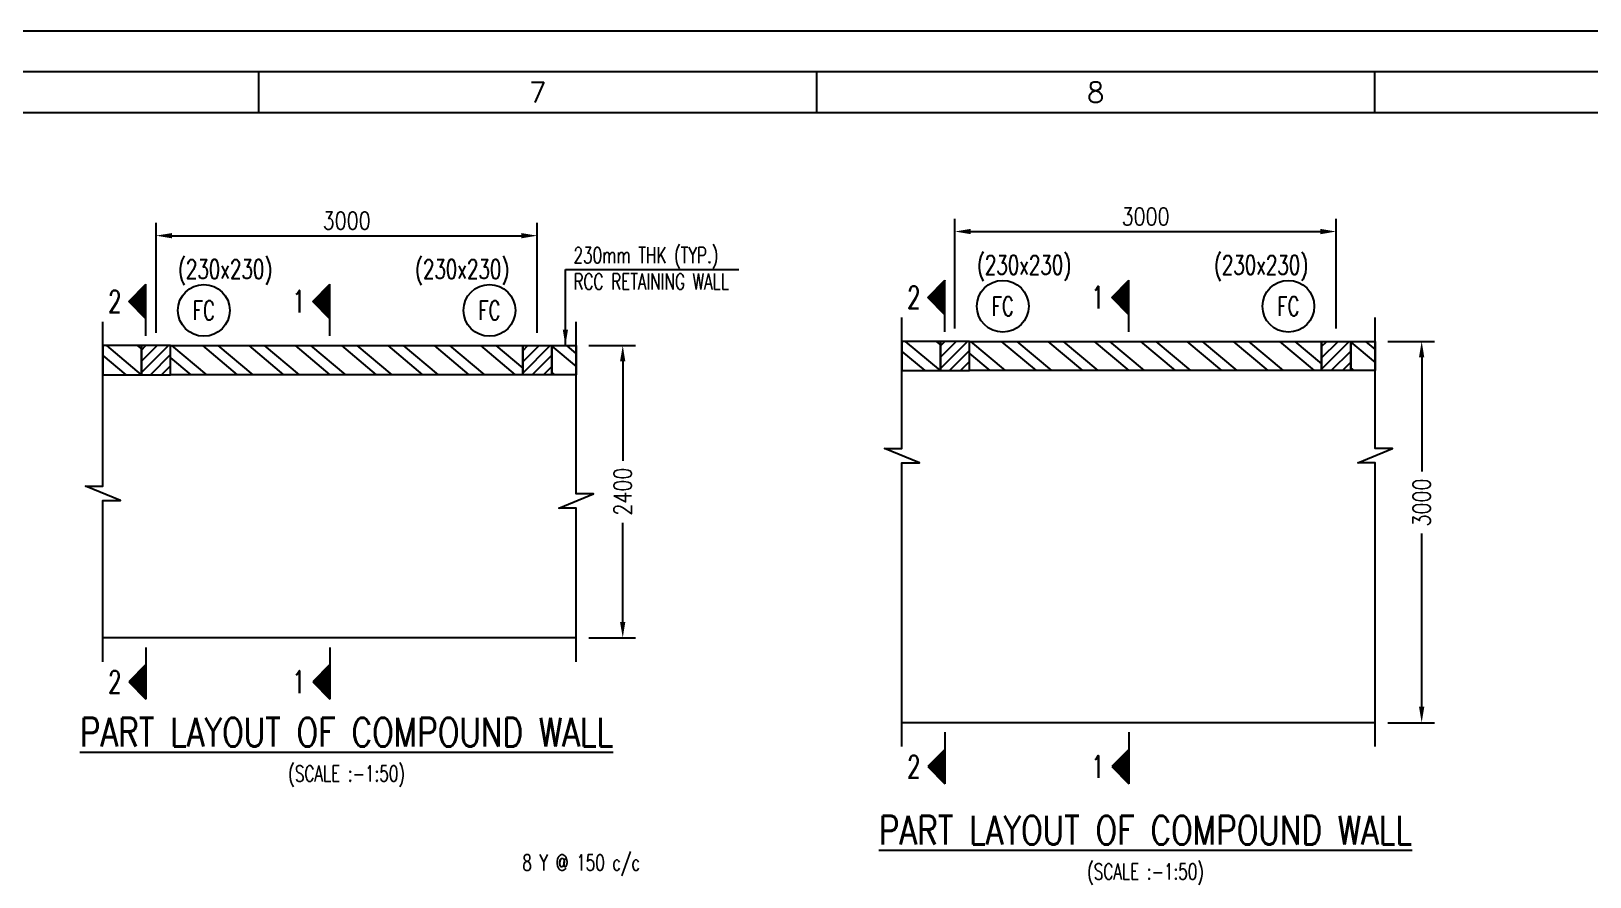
# Model space of a CAD drawing. Extents: x 455722 to 1142355, y -625363 to -272741.
# Drawn here: x 697074 to 721602, y -293678 to -280373 of the extents above; entities that cross this region are included whole.
import ezdxf
from ezdxf.enums import TextEntityAlignment as Align

# ---------------------------------------------------------------- set-up
doc = ezdxf.new("R2010")
doc.units = 0
doc.header["$LTSCALE"] = 500
doc.header["$MEASUREMENT"] = 0
doc.layers.get('DEFPOINTS').update_dxf_attribs({"color": 4})
for name, color, linetype in [('PNA', 10, 'Continuous'), ('S-BRECK LINE', 8, 'Continuous'), ('S-COLUMN', 1, 'Continuous'), ('S-COLUMN CIRCLE', 9, 'Continuous'), ('S-COLUMN HATCH', 8, 'Continuous'), ('S-COLUMN NO', 2, 'Continuous'), ('S-CONCRET LINE', 4, 'Continuous'), ('S-DIM-1', 5, 'Continuous'), ('S-HATCH', 253, 'Continuous'), ('S-SECTION MARK', 1, 'Continuous'), ('S-TEXT', 2, 'Continuous'), ('S-TEXT-1', 4, 'Continuous'), ('S-TITIL', 6, 'Continuous')]:
    doc.layers.add(name, color=color, linetype=linetype)
doc.styles.add('ROMANS', font='r.shx', dxfattribs={"width": 0.8, "height": 275, "bigfont": 'bigfont.shx'})
doc.dimstyles.new('dim100', dxfattribs={"dimtxt": 250, "dimasz": 250, "dimexe": 200, "dimexo": 200, "dimgap": 100, "dimtad": 1, "dimdec": 0, "dimzin": 0, "dimdsep": 46, "dimtxsty": 'ROMANS', "dimcen": 0, "dimclrd": 5, "dimclre": 5, "dimclrt": 4, "dimadec": 0, "dimazin": 0, "dimtfac": 1, "dimtdec": 0, "dimtix": 1, "dimtofl": 0, "dimtmove": 2, "dimatfit": 3, "dimfxl": 0, "dimtolj": 1, "dimtzin": 0, "dimlwd": -1, "dimlwe": -1, "dimarcsym": 0})
doc.dimstyles.new('dim50', dxfattribs={"dimtxt": 250, "dimasz": 250, "dimexe": 200, "dimexo": 200, "dimgap": 100, "dimtad": 1, "dimdec": 0, "dimlfac": 0.5, "dimzin": 0, "dimdsep": 46, "dimtxsty": 'ROMANS', "dimcen": 0, "dimclrd": 5, "dimclre": 5, "dimclrt": 4, "dimadec": 0, "dimazin": 0, "dimtfac": 1, "dimtdec": 0, "dimtix": 1, "dimtofl": 0, "dimtmove": 2, "dimatfit": 3, "dimfxl": 0, "dimtolj": 1, "dimtzin": 0, "dimlwd": -1, "dimlwe": -1, "dimarcsym": 0})
pattern_1 = [(45, (-17617976.77, 1117265.61), (-88.38834765, 88.38834765), [])]
pattern_2 = [(45, (-17605403.84, 1117330.9), (-88.38834765, 88.38834765), [])]

# ---------------------------------------------------------------- blocks, each defined once
blk = doc.blocks.new('SHEET')
at = {"elevation": -8, "flags": 128}
blk.add_lwpolyline([(674017, -125881), (763101, -125881), (763101, -63214), (674017, -63214)], close=True, dxfattribs=at)
at = {"layer": 'PNA'}
for p, q in [((718559, -63743, -8), (718559, -64273, -8)), ((725806, -63743, -8), (725806, -64273, -8)), ((733053, -63743, -8), (733053, -64273, -8))]:
    blk.add_line(p, q, dxfattribs=at)
at = {"layer": 'PNA', "color": 1, "elevation": -8}
for points in [[(675076, -125351), (762572, -125351), (762572, -63743), (675076, -63743)], [(676135, -124822), (762042, -124822), (762042, -64273), (676135, -64273)]]:
    blk.add_lwpolyline(points, close=True, dxfattribs=at)
at = {"layer": 'PNA', "style": 'ROMANS'}
for s, p in [('7', (722183, -64008, -8)), ('8', (729431, -64008, -8))]:
    blk.add_text(s, height=265, dxfattribs=at).set_placement(p, align=Align.MIDDLE)
blk = doc.blocks.new('*D288')
at = {"layer": 'DEFPOINTS', "color": 0, "transparency": 16777216}
for p in [(705038, -283590), (699038, -285318, -1), (705038, -285318, -1)]:
    blk.add_point(p, dxfattribs=at)
at = {"layer": 'S-TEXT-1', "color": 5, "transparency": 16777216}
for p, q in [((699038, -285118), (699038, -283390)), ((705038, -285118), (705038, -283390)), ((699288, -283590), (704788, -283590))]:
    blk.add_line(p, q, dxfattribs=at)
for points in [[(699288, -283549), (699288, -283632), (699038, -283590)], [(704788, -283549), (704788, -283632), (705038, -283590)]]:
    blk.add_solid(points, dxfattribs=at)
at = {"layer": 'S-TEXT-1', "color": 4, "transparency": 16777216, "insert": (702038, -283353), "char_height": 275, "attachment_point": 5, "style": 'ROMANS'}
blk.add_mtext('\\A1;3000', dxfattribs=at)
blk = doc.blocks.new('*D289')
at = {"layer": 'DEFPOINTS', "color": 0, "transparency": 16777216}
for p in [(705651, -285318, -1), (705651, -289918, -1), (706383, -289918)]:
    blk.add_point(p, dxfattribs=at)
at = {"layer": 'S-TEXT-1', "color": 5, "transparency": 16777216}
for p, q in [((705851, -285318), (706583, -285318)), ((706383, -285568), (706383, -287131)), ((706383, -289668), (706383, -288106)), ((705851, -289918), (706583, -289918))]:
    blk.add_line(p, q, dxfattribs=at)
for points in [[(706341, -285568), (706424, -285568), (706383, -285318)], [(706341, -289668), (706424, -289668), (706383, -289918)]]:
    blk.add_solid(points, dxfattribs=at)
at = {"layer": 'S-TEXT-1', "color": 4, "transparency": 16777216, "insert": (706383, -287618), "char_height": 275, "attachment_point": 5, "rotation": 90, "style": 'ROMANS'}
blk.add_mtext('\\A1;{2400}', dxfattribs=at)
blk = doc.blocks.new('*D302')
at = {"layer": 'DEFPOINTS', "color": 0, "transparency": 16777216}
for p in [(717611, -283525), (711611, -285253, -1), (717611, -285253, -1)]:
    blk.add_point(p, dxfattribs=at)
at = {"layer": 'S-TEXT-1', "color": 5, "transparency": 16777216}
for p, q in [((711611, -285053), (711611, -283325)), ((711861, -283525), (717361, -283525)), ((717611, -285053), (717611, -283325))]:
    blk.add_line(p, q, dxfattribs=at)
for points in [[(711861, -283483), (711861, -283567), (711611, -283525)], [(717361, -283483), (717361, -283567), (717611, -283525)]]:
    blk.add_solid(points, dxfattribs=at)
at = {"layer": 'S-TEXT-1', "color": 4, "transparency": 16777216, "insert": (714611, -283288), "char_height": 275, "attachment_point": 5, "style": 'ROMANS'}
blk.add_mtext('\\A1;3000', dxfattribs=at)
blk = doc.blocks.new('*D303')
at = {"layer": 'DEFPOINTS', "color": 0, "transparency": 16777216}
for p in [(718224, -285253, -1), (718224, -291253, -1), (718956, -291253)]:
    blk.add_point(p, dxfattribs=at)
at = {"layer": 'S-TEXT-1', "color": 5, "transparency": 16777216}
for p, q in [((718424, -285253), (719156, -285253)), ((718956, -285503), (718956, -287301)), ((718956, -291003), (718956, -288276)), ((718424, -291253), (719156, -291253))]:
    blk.add_line(p, q, dxfattribs=at)
for points in [[(718914, -285503), (718997, -285503), (718956, -285253)], [(718914, -291003), (718997, -291003), (718956, -291253)]]:
    blk.add_solid(points, dxfattribs=at)
at = {"layer": 'S-TEXT-1', "color": 4, "transparency": 16777216, "insert": (718956, -287789), "char_height": 275, "attachment_point": 5, "rotation": 90, "style": 'ROMANS'}
blk.add_mtext('\\A1;3000', dxfattribs=at)

msp = doc.modelspace()

# ---------------------------------------------------------------- hatches: boundary and pattern name
at = {"layer": 'S-COLUMN HATCH'}
h = msp.add_hatch(dxfattribs=at)
h.set_pattern_fill('ANSI31', color=256, scale=1000, angle=360, style=0)
h.set_pattern_definition(pattern_2)
h.paths.add_polyline_path([(711381.161, -285713.197), (711841.161, -285713.197), (711841.161, -285253.197), (711381.161, -285253.197)])
h = msp.add_hatch(dxfattribs=at)
h.set_pattern_fill('ANSI31', color=256, scale=1000, angle=360, style=0)
h.set_pattern_definition(pattern_2)
h.paths.add_polyline_path([(717841.161, -285713.197), (717381.161, -285713.197), (717381.161, -285253.197), (717841.161, -285253.197)])
h = msp.add_hatch(dxfattribs=at)
h.set_pattern_fill('ANSI31', color=256, scale=1000, angle=360, style=0)
h.set_pattern_definition(pattern_1)
h.paths.add_polyline_path([(698808.233, -285778.485), (699268.233, -285778.485), (699268.233, -285318.485), (698808.233, -285318.485)])
h = msp.add_hatch(dxfattribs=at)
h.set_pattern_fill('ANSI31', color=256, scale=1000, angle=360, style=0)
h.set_pattern_definition(pattern_1)
h.paths.add_polyline_path([(705268.233, -285778.485), (704808.233, -285778.485), (704808.233, -285318.485), (705268.233, -285318.485)])
at = {"layer": 'S-HATCH'}
h = msp.add_hatch(dxfattribs=at)
h.set_pattern_fill('ANSI32', color=256, scale=1250, angle=275, style=0)
h.set_pattern_definition([(320, (-15719876.9, 822978.1), (301.306692, 359.083333), []), (320, (-15719857.65, 822757.97), (301.306692, 359.083333), [])])
h.paths.add_polyline_path([(711381.161, -285713.197), (711381.161, -285253.197), (710776.398, -285253.197), (710776.398, -285713.197)])
h = msp.add_hatch(dxfattribs=at)
h.set_pattern_fill('ANSI32', color=256, scale=1250, angle=275, style=0)
h.set_pattern_definition([(320, (-15721039.9, 822978.1), (301.306692, 359.083333), []), (320, (-15721020.65, 822757.97), (301.306692, 359.083333), [])])
h.paths.add_polyline_path([(711841.161, -285713.197), (711841.161, -285253.197), (717381.161, -285253.197), (717381.161, -285713.197)])
h = msp.add_hatch(dxfattribs=at)
h.set_pattern_fill('ANSI32', color=256, scale=1250, angle=275, style=0)
h.set_pattern_definition([(320, (-15725033.86, 822978.1), (301.306692, 359.083333), []), (320, (-15725014.6, 822757.97), (301.306692, 359.083333), [])])
h.paths.add_polyline_path([(717841.161, -285713.197), (717841.161, -285253.197), (718223.602, -285253.197), (718223.602, -285713.197)])
h = msp.add_hatch(dxfattribs=at)
h.set_pattern_fill('ANSI32', color=256, scale=1250, angle=275, style=0)
h.set_pattern_definition([(320, (-15732449.84, 822912.8), (301.306692, 359.083333), []), (320, (-15732430.6, 822692.7), (301.306692, 359.083333), [])])
h.paths.add_polyline_path([(698808.233, -285778.485), (698808.233, -285318.485), (698203.469, -285318.485), (698203.469, -285778.485)])
h = msp.add_hatch(dxfattribs=at)
h.set_pattern_fill('ANSI32', color=256, scale=1250, angle=275, style=0)
h.set_pattern_definition([(320, (-15733612.84, 822912.8), (301.306692, 359.083333), []), (320, (-15733593.58, 822692.7), (301.306692, 359.083333), [])])
h.paths.add_polyline_path([(699268.233, -285778.485), (699268.233, -285318.485), (704808.233, -285318.485), (704808.233, -285778.485)])
h = msp.add_hatch(dxfattribs=at)
h.set_pattern_fill('ANSI32', color=256, scale=1250, angle=275, style=0)
h.set_pattern_definition([(320, (-15737606.8, 822912.8), (301.306692, 359.083333), []), (320, (-15737587.53, 822692.7), (301.306692, 359.083333), [])])
h.paths.add_polyline_path([(705268.233, -285778.485), (705268.233, -285318.485), (705650.673, -285318.485), (705650.673, -285778.485)])
at = {"layer": 'S-SECTION MARK'}
h = msp.add_hatch(dxfattribs=at)
h.set_pattern_fill('ANSI31', color=256, scale=172.406964, angle=270, style=0)
h.set_pattern_definition([(315, (697040.38, -208916.334), (15.2387667, 15.2387667), [])])
h.paths.add_polyline_path([(698612.228, -284627.492), (698879.357, -284355.627), (698879.357, -284899.358)])
h = msp.add_hatch(dxfattribs=at)
h.set_pattern_fill('ANSI31', color=256, scale=172.406964, angle=270, style=0)
h.set_pattern_definition([(315, (699935.687, -208916.334), (15.2387667, 15.2387667), [])])
h.paths.add_polyline_path([(701507.535, -284627.492), (701774.665, -284355.627), (701774.665, -284899.358)])
h = msp.add_hatch(dxfattribs=at)
h.set_pattern_fill('ANSI31', color=256, scale=172.406964, angle=270, style=0)
h.set_pattern_definition([(315, (709613.308, -208851.046), (15.2387667, 15.2387667), [])])
h.paths.add_polyline_path([(711185.156, -284562.204), (711452.286, -284290.339), (711452.286, -284834.069)])
h = msp.add_hatch(dxfattribs=at)
h.set_pattern_fill('ANSI31', color=256, scale=172.406964, angle=270, style=0)
h.set_pattern_definition([(315, (712508.615, -208851.046), (15.2387667, 15.2387667), [])])
h.paths.add_polyline_path([(714080.464, -284562.204), (714347.593, -284290.339), (714347.593, -284834.069)])
h = msp.add_hatch(dxfattribs=at)
h.set_pattern_fill('ANSI31', color=256, scale=172.406964, angle=270, style=0)
h.set_pattern_definition([(315, (697040.38, -212826.334), (15.2387667, 15.2387667), [])])
h.paths.add_polyline_path([(698612.228, -290609.478), (698879.357, -290881.343), (698879.357, -290337.612)])
h = msp.add_hatch(dxfattribs=at)
h.set_pattern_fill('ANSI31', color=256, scale=172.406964, angle=270, style=0)
h.set_pattern_definition([(315, (699935.687, -212826.334), (15.2387667, 15.2387667), [])])
h.paths.add_polyline_path([(701507.535, -290609.478), (701774.665, -290881.343), (701774.665, -290337.612)])
h = msp.add_hatch(dxfattribs=at)
h.set_pattern_fill('ANSI31', color=256, scale=172.406964, angle=270, style=0)
h.set_pattern_definition([(315, (709613.308, -214161.046), (15.2387667, 15.2387667), [])])
h.paths.add_polyline_path([(711185.156, -291944.189), (711452.286, -292216.055), (711452.286, -291672.324)])
h = msp.add_hatch(dxfattribs=at)
h.set_pattern_fill('ANSI31', color=256, scale=172.406964, angle=270, style=0)
h.set_pattern_definition([(315, (712508.615, -214161.046), (15.2387667, 15.2387667), [])])
h.paths.add_polyline_path([(714080.464, -291944.189), (714347.593, -292216.055), (714347.593, -291672.324)])

# ---------------------------------------------------------------- linework, layer by layer
at = {"layer": 'S-BRECK LINE', "elevation": -8.324}
for points in [[(698203.469, -290293.485), (698203.469, -287759.27), (698478.217, -287759.27), (697928.722, -287533.639), (698203.469, -287533.639), (698203.469, -284943.485)], [(705650.673, -290293.485), (705650.673, -287876.401), (705375.925, -287876.401), (705925.421, -287650.77), (705650.673, -287650.77), (705650.673, -284943.485)], [(710776.398, -291628.197), (710776.398, -287166.012), (711051.146, -287166.012), (710501.65, -286940.381), (710776.398, -286940.381), (710776.398, -284878.197)], [(718223.602, -291628.197), (718223.602, -287166.012), (717948.854, -287166.012), (718498.349, -286940.381), (718223.602, -286940.381), (718223.602, -284878.197)]]:
    msp.add_lwpolyline(points, dxfattribs=at)
at = {"layer": 'S-COLUMN', "elevation": -8.324}
for points in [[(711381.161, -285713.197), (711841.161, -285713.197), (711841.161, -285253.197), (711381.161, -285253.197)], [(717841.161, -285713.197), (717381.161, -285713.197), (717381.161, -285253.197), (717841.161, -285253.197)], [(698808.233, -285778.485), (699268.233, -285778.485), (699268.233, -285318.485), (698808.233, -285318.485)], [(705268.233, -285778.485), (704808.233, -285778.485), (704808.233, -285318.485), (705268.233, -285318.485)]]:
    msp.add_lwpolyline(points, close=True, dxfattribs=at)
at = {"layer": 'S-COLUMN CIRCLE'}
for centre in [(699790.758, -284766.01, -8.324), (704285.707, -284766.01, -8.324), (712363.686, -284700.722, -8.324), (716858.636, -284700.722, -8.324)]:
    msp.add_circle(centre, 407.525, dxfattribs=at)
at = {"layer": 'S-CONCRET LINE'}
for p, q in [((705650.673, -289918.485, -8.324), (698203.469, -289918.485, -8.324)), ((718223.602, -291253.197, -8.324), (710776.398, -291253.197, -8.324))]:
    msp.add_line(p, q, dxfattribs=at)
at = {"layer": 'S-CONCRET LINE', "elevation": -8.324}
for points in [[(711381.161, -285713.197), (711381.161, -285253.197), (710776.398, -285253.197), (710776.398, -285713.197)], [(711841.161, -285713.197), (711841.161, -285253.197), (717381.161, -285253.197), (717381.161, -285713.197)], [(717841.161, -285713.197), (717841.161, -285253.197), (718223.602, -285253.197), (718223.602, -285713.197)], [(698808.233, -285778.485), (698808.233, -285318.485), (698203.469, -285318.485), (698203.469, -285778.485)], [(699268.233, -285778.485), (699268.233, -285318.485), (704808.233, -285318.485), (704808.233, -285778.485)], [(705268.233, -285778.485), (705268.233, -285318.485), (705650.673, -285318.485), (705650.673, -285778.485)]]:
    msp.add_lwpolyline(points, close=True, dxfattribs=at)
at = {"layer": 'S-SECTION MARK'}
for p, q in [((698612.228, -284627.492, -8.324), (698879.357, -284355.627, -8.324)), ((698879.357, -285168.485, -8.324), (698879.357, -284355.627, -8.324)), ((701507.535, -284627.492, -8.324), (701774.665, -284355.627, -8.324)), ((701774.665, -285168.485, -8.324), (701774.665, -284355.627, -8.324)), ((711185.156, -284562.204, -8.324), (711452.286, -284290.339, -8.324)), ((711452.286, -285103.197, -8.324), (711452.286, -284290.339, -8.324)), ((714080.464, -284562.204, -8.324), (714347.593, -284290.339, -8.324)), ((714347.593, -285103.197, -8.324), (714347.593, -284290.339, -8.324)), ((698879.357, -284899.358, -8.324), (698612.228, -284627.492, -8.324)), ((701774.665, -284899.358, -8.324), (701507.535, -284627.492, -8.324)), ((711452.286, -284834.069, -8.324), (711185.156, -284562.204, -8.324)), ((714347.593, -284834.069, -8.324), (714080.464, -284562.204, -8.324)), ((698879.357, -290068.485, -8.324), (698879.357, -290881.343, -8.324)), ((701774.665, -290068.485, -8.324), (701774.665, -290881.343, -8.324)), ((698879.357, -290337.612, -8.324), (698612.228, -290609.478, -8.324)), ((701774.665, -290337.612, -8.324), (701507.535, -290609.478, -8.324)), ((698612.228, -290609.478, -8.324), (698879.357, -290881.343, -8.324)), ((701507.535, -290609.478, -8.324), (701774.665, -290881.343, -8.324)), ((711452.286, -291403.197, -8.324), (711452.286, -292216.055, -8.324)), ((714347.593, -291403.197, -8.324), (714347.593, -292216.055, -8.324)), ((711452.286, -291672.324, -8.324), (711185.156, -291944.189, -8.324)), ((714347.593, -291672.324, -8.324), (714080.464, -291944.189, -8.324)), ((711185.156, -291944.189, -8.324), (711452.286, -292216.055, -8.324)), ((714080.464, -291944.189, -8.324), (714347.593, -292216.055, -8.324))]:
    msp.add_line(p, q, dxfattribs=at)

# ---------------------------------------------------------------- block references
at = {"xscale": 1.211507295708977, "yscale": 1.211507295708977, "zscale": 1.211507295708977}
msp.add_blockref('SHEET', (-169886.657, -203788.822, 9.11), dxfattribs=at)

# ---------------------------------------------------------------- texts
at = {"layer": 'S-COLUMN NO', "style": 'ROMANS', "width": 0.7}
for p in [(699383.233, -284116.01, -8.324), (703113.233, -284116.01, -8.324), (711956.161, -284050.722, -8.324), (715686.161, -284050.722, -8.324)]:
    msp.add_text('(230x230)', height=300, dxfattribs=at).set_placement(p, align=Align.MIDDLE_LEFT)
for p in [(699790.758, -284766.01, -8.324), (704285.707, -284766.01, -8.324), (712363.686, -284700.722, -8.324), (716858.636, -284700.722, -8.324)]:
    msp.add_text('FC', height=300, dxfattribs=at).set_placement(p, align=Align.MIDDLE)
at = {"layer": 'S-SECTION MARK', "style": 'ROMANS', "width": 0.7}
for s, p in [('2', (698389.445, -284626.131, -8.324)), ('1', (701284.753, -284626.131, -8.324)), ('2', (710962.374, -284560.842, -8.324)), ('1', (713857.681, -284560.842, -8.324)), ('2', (698389.445, -290610.839, -8.324)), ('1', (701284.753, -290610.839, -8.324)), ('2', (710962.374, -291945.551, -8.324)), ('1', (713857.681, -291945.551, -8.324))]:
    msp.add_text(s, height=350, dxfattribs=at).set_placement(p, align=Align.MIDDLE)
at = {"layer": 'S-TEXT', "style": 'ROMANS', "width": 0.7}
for p in [(702038.233, -292053.103, -8.324), (714611.161, -293594.898, -8.324)]:
    msp.add_text('(SCALE :-1:50)', height=250, dxfattribs=at).set_placement(p, align=Align.MIDDLE_CENTER)
at = {"layer": 'S-TEXT-1', "style": 'ROMANS', "width": 0.7}
for s, p in [('230mm THK (TYP.)', (705608.721, -283897.459, 2.769)), ('RCC RETAINING WALL', (705608.721, -284311.745, 2.769)), ('8 Y @ 150 c/c', (704802.988, -293453.681, -8.324))]:
    msp.add_text(s, height=250, dxfattribs=at).set_placement(p, align=Align.MIDDLE_LEFT)
at = {"layer": 'S-TITIL', "style": 'ROMANS', "width": 0.8}
for p in [(702038.233, -291403.103, -8.324), (714611.161, -292944.898, -8.324)]:
    msp.add_text('%%UPART LAYOUT OF COMPOUND WALL', height=450, dxfattribs=at).set_placement(p, align=Align.MIDDLE_CENTER)

# ---------------------------------------------------------------- dimensions: what is measured, and where the dimension line sits
at = {"layer": 'S-TEXT-1', "color": 5}
for base, p1, p2, picture, middle in [((705038.233, -283590.328, -7.071), (699038.233, -285318.485, -8.324), (705038.233, -285318.485, -8.324), '*D288', (702038.233, -283352.828, -7.071)), ((717611.161, -283525.04, -7.071), (711611.161, -285253.197, -8.324), (717611.161, -285253.197, -8.324), '*D302', (714611.161, -283287.54, -7.071))]:
    dim = msp.add_linear_dim(base=base, p1=p1, p2=p2, dimstyle='dim50', dxfattribs=at)
    dim.commit()
    dim.dimension.update_dxf_attribs({"geometry": picture, "text_midpoint": middle})
dim = msp.add_linear_dim(base=(718955.641, -291253.197, -7.071), p1=(718223.602, -285253.197, -8.324), p2=(718223.602, -291253.197, -8.324), angle=270, dimstyle='dim50', override={"dimtxsty": 'ROMANS'}, dxfattribs=at)
dim.commit()
dim.dimension.update_dxf_attribs({"geometry": '*D303', "text_midpoint": (718955.641, -287788.613, -7.071), "dimtype": 160})
dim = msp.add_linear_dim(base=(706382.712, -289918.485, -7.071), p1=(705650.673, -285318.485, -8.324), p2=(705650.673, -289918.485, -8.324), angle=270, text='{2400}', dimstyle='dim50', override={"dimtxsty": 'ROMANS'}, dxfattribs=at)
dim.commit()
dim.dimension.update_dxf_attribs({"geometry": '*D289', "text_midpoint": (706382.712, -287618.485, -7.071), "dimtype": 160})

# ---------------------------------------------------------------- leaders
at = {"layer": 'S-DIM-1'}
msp.add_leader([(705480.685, -285318.485, 2.769), (705480.685, -284122.459, 2.769), (708211.583, -284122.459, 2.769)], dimstyle='dim100', dxfattribs=at)

doc.saveas('drawing.dxf')
